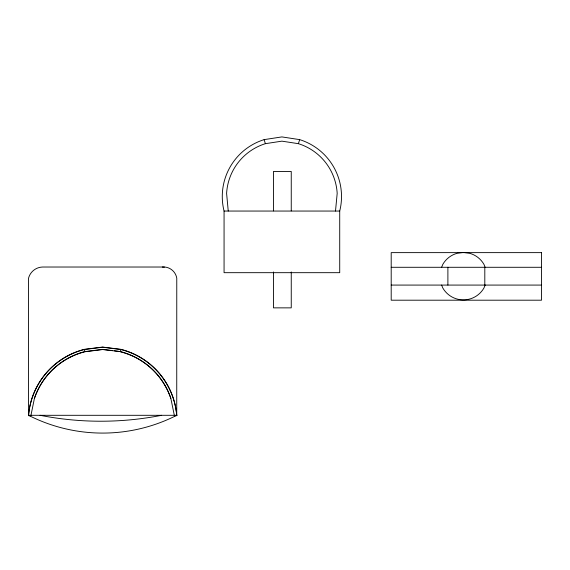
<?xml version="1.0" encoding="UTF-8"?>
<svg xmlns="http://www.w3.org/2000/svg" width="570" height="570" viewBox="0 0 570 570"><rect width="100%" height="100%" fill="white"/><g stroke="black" fill="none" stroke-linecap="round" stroke-linejoin="round"><path stroke-width="0.85" d="M335.502 211.05L337.184 193.387A55.376 55.376 0 0 0 298.402 143.676L281.894 141.153L265.378 143.676A55.376 55.376 0 0 0 226.604 193.387L228.242 211.05M30.787 415.765L30.887 415.302M164.445 267.024L42.636 267.024A14.941 14.941 0 0 0 33.651 270.301L32.447 271.384A14.941 14.941 0 0 0 28.5 278.36L28.536 415.665L30.887 415.665L34.456 398.195A72.012 72.012 0 0 1 84.916 351.59L102.636 349.382L112.76 350.643M298.402 143.676L299.67 139.629L281.894 136.914L264.117 139.629A59.622 59.622 0 0 0 224.067 211.05L224.067 272.681L339.72 272.681L339.72 211.05A59.622 59.622 0 0 0 299.67 139.629M441.615 267.287L442.84 264.316A23.726 23.726 0 0 1 457.247 253.265L463.382 252.46L469.523 253.265A23.726 23.726 0 0 1 483.93 264.316L485.155 267.287M485.155 285.078L483.93 288.042A23.726 23.726 0 0 1 442.84 288.042L441.615 285.078M176.736 415.302L28.536 415.302A163.341 163.341 0 0 0 176.771 415.295M30.103 415.494L28.536 415.501A74.335 74.335 0 0 1 84.346 349.339L102.636 347.059L120.925 349.346A74.335 74.335 0 0 1 176.743 415.501L175.168 415.494M162.322 267.024L165.649 267.145A13.445 13.445 0 0 1 171.727 269.774L172.981 270.871A13.445 13.445 0 0 1 176.771 278.167L176.736 415.665L174.384 415.665L170.808 398.195A72.012 72.012 0 0 0 120.348 351.59L114.449 350.856M224.067 211.05L339.72 211.05M391.198 267.287L541.5 267.287M391.198 285.078L541.5 285.078M264.117 139.629L265.378 143.676M174.384 415.302L174.484 415.765M484.806 267.287L484.806 285.078M447.892 267.287L447.892 285.078M291.249 210.879L291.249 171.456L273.458 171.456L273.458 210.879M291.249 271.947L291.249 307.864L273.458 307.864L273.458 271.947M120.925 349.346L120.348 351.761A72.012 72.012 0 0 1 170.808 398.366M120.348 351.59L102.636 349.545L84.916 351.761A72.012 72.012 0 0 0 34.456 398.366M84.916 351.59L84.346 349.346M161.631 415.295A314.519 314.519 0 0 1 40.05 415.295M28.536 415.665A74.335 74.335 0 0 1 84.346 349.51L102.636 347.23L120.925 349.51A74.335 74.335 0 0 1 176.743 415.665M460.731 252.61A23.726 23.726 0 0 1 466.039 252.61M541.5 252.631L391.198 252.631L391.198 300.198L541.5 300.198L541.5 252.631"/></g></svg>
